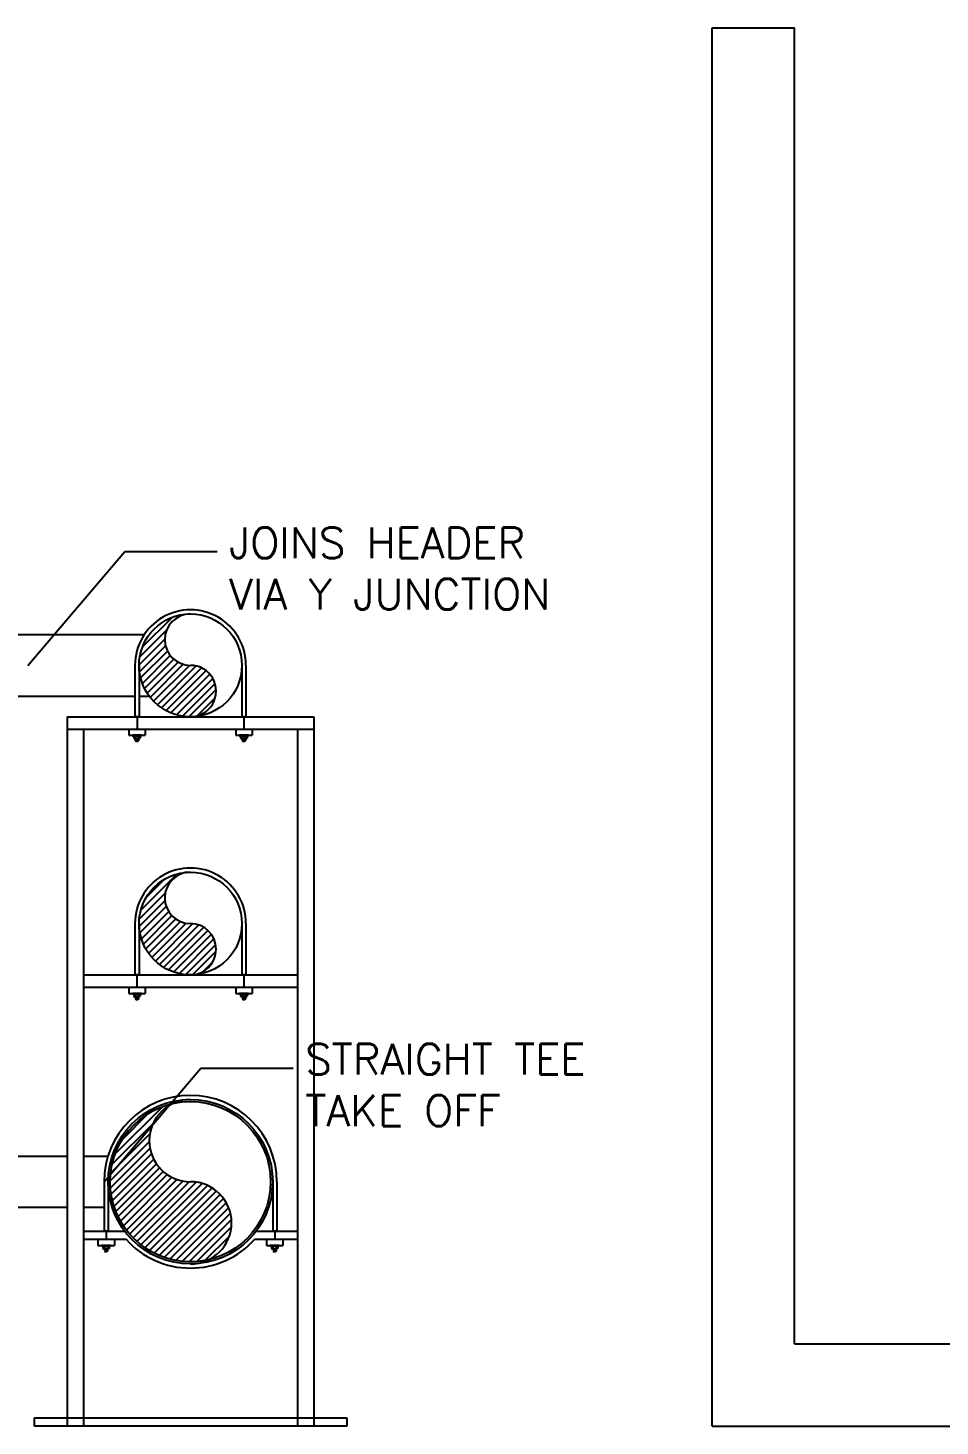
# Model space of a CAD drawing. Header units: inches. Extents: x 72601 to 92539, y -26779 to -15965.
# Drawn here: x 81975 to 84193, y -19365 to -15965 of the extents above; entities that cross this region are included whole.
import ezdxf

# ---------------------------------------------------------------- set-up
doc = ezdxf.new("R2010")
doc.units = ezdxf.units.IN
doc.header["$MEASUREMENT"] = 0
doc.layers.add('FENCE', color=1, linetype='Continuous')
doc.layers.add('M-X-BKGD', color=8, linetype='Continuous')
doc.styles.add('SIMS', font='simplex.shx')
doc.styles.get("Standard").update_dxf_attribs({"font": 'arial.ttf'})
doc.dimstyles.get("Standard").update_dxf_attribs({"dimtxt": 0.18, "dimasz": 0.18, "dimexe": 0.18, "dimexo": 0.0625, "dimgap": 0.09, "dimtad": 0, "dimtih": 1, "dimtoh": 1, "dimdec": 4, "dimzin": 0, "dimdsep": 46, "dimtxsty": 'Standard', "dimcen": 0.09, "dimadec": 0, "dimazin": 0, "dimtfac": 1, "dimtdec": 4, "dimtofl": 0, "dimtmove": 0, "dimatfit": 3, "dimfxl": 1, "dimtolj": 1, "dimtzin": 0, "dimarcsym": 0})

msp = doc.modelspace()

# ---------------------------------------------------------------- hatches: boundary and pattern name
at = {"layer": 'M-X-BKGD'}
h = msp.add_hatch(dxfattribs=at)
h.set_pattern_fill('ANSI31', color=256, scale=100)
h.set_pattern_definition([(45, (-17349.437, -23930.106), (-8.8388348, 8.8388348), [])])
h.paths.add_polyline_path([(82413.8, -18961.1, 0.797671), (82370.5, -18771, -0.797806), (82327.2, -18580.8, 0.350006), (82175.5, -18771, 0.481449)])
h.paths.add_polyline_path([(82370.6, -18018.1, 0.414214), (82245.6, -18143.1, 0.414229), (82370.6, -18268.1, 0.999922), (82370.6, -18143.1, -1.000026)])
h.paths.add_polyline_path([(82370.6, -17640.2, 0.999917), (82370.6, -17515.2, -1), (82370.6, -17390.2, 0.414214), (82245.6, -17515.2, 0.414238)])

# ---------------------------------------------------------------- linework, layer by layer
for p, q in [((83639.4, -19365.1), (83639.4, -15965.1)), ((83639.4, -15965.1), (83839.4, -15965.1)), ((83839.4, -19165.1), (83839.4, -15965.1)), ((81771.4, -17440.2), (82258.3, -17440.2)), ((82235.6, -17515.2), (82235.6, -17640.2)), ((82245.6, -17515.2), (82245.6, -17640.2)), ((82495.6, -17515.2), (82495.6, -17640.2)), ((82505.6, -17515.2), (82505.6, -17640.2)), ((81771.2, -17590.2), (82235.6, -17590.2)), ((82245.6, -17590.2), (82270.6, -17590.2)), ((82070.6, -17640.2), (82070.5, -19365.1)), ((82070.6, -17640.2), (82670.6, -17640.2)), ((82245.6, -17640.2), (82235.6, -17640.2)), ((82240.6, -17640.2), (82240.6, -17670.2)), ((82505.6, -17640.2), (82495.6, -17640.2)), ((82500.6, -17640.2), (82500.6, -17670.2)), ((82670.6, -17640.2), (82670.5, -19365.1)), ((82070.6, -17670.2), (82670.6, -17670.2)), ((82110.6, -17670.2), (82110.5, -19365.1)), ((82220.6, -17670.2), (82220.6, -17685)), ((82260.6, -17670.2), (82260.6, -17685)), ((82480.6, -17670.2), (82480.6, -17685)), ((82520.6, -17670.2), (82520.6, -17685)), ((82630.6, -17670.2), (82630.5, -19365.1)), ((82220.6, -17685), (82260.6, -17685)), ((82232.5, -17687), (82232.5, -17692.2)), ((82246.7, -17693), (82234.4, -17693)), ((82236.2, -17687), (82236.2, -17692.2)), ((82236.6, -17693.1), (82236.8, -17693)), ((82236.6, -17693.1), (82237.2, -17693.6)), ((82236.6, -17694.1), (82237.2, -17693.6)), ((82236.6, -17694.1), (82237.2, -17694.5)), ((82236.6, -17695), (82237.2, -17694.5)), ((82236.6, -17695), (82237.2, -17695.4)), ((82236.6, -17695.9), (82237.2, -17695.4)), ((82236.6, -17695.9), (82237.2, -17696.4)), ((82236.6, -17696.8), (82237.2, -17696.4)), ((82236.6, -17696.8), (82237.2, -17697.3)), ((82236.6, -17697.8), (82237.2, -17697.3)), ((82236.6, -17697.8), (82237.2, -17698.2)), ((82236.6, -17698.7), (82237.2, -17698.2)), ((82236.6, -17698.7), (82238.2, -17699.9)), ((82244.1, -17698.9), (82236.9, -17698.9)), ((82244.1, -17693.3), (82237.2, -17693.6)), ((82244.1, -17694.2), (82237.2, -17694.5)), ((82244.1, -17695.2), (82237.2, -17695.4)), ((82244.1, -17696.1), (82237.2, -17696.4)), ((82244.1, -17697.1), (82237.2, -17697.3)), ((82244.1, -17698), (82237.2, -17698.2)), ((82238.2, -17699.9), (82242.5, -17699.9)), ((82244.1, -17698.9), (82242.5, -17699.9)), ((82244.5, -17693), (82244.1, -17693.3)), ((82244.7, -17693.8), (82244.1, -17693.3)), ((82244.7, -17693.8), (82244.1, -17694.2)), ((82244.7, -17694.7), (82244.1, -17694.2)), ((82244.7, -17694.7), (82244.1, -17695.2)), ((82244.7, -17695.6), (82244.1, -17695.2)), ((82244.7, -17695.6), (82244.1, -17696.1)), ((82244.8, -17696.6), (82244.1, -17696.1)), ((82244.8, -17696.6), (82244.1, -17697.1)), ((82244.7, -17697.5), (82244.1, -17697.1)), ((82244.7, -17697.5), (82244.1, -17698)), ((82244.7, -17698.5), (82244.1, -17698)), ((82244.7, -17698.5), (82244.1, -17698.9)), ((82244.7, -17692.2), (82244.7, -17687)), ((82248.4, -17687), (82248.4, -17692.2)), ((82480.6, -17685), (82520.6, -17685)), ((82492.5, -17687.1), (82492.5, -17692.3)), ((82506.7, -17693), (82494.4, -17693)), ((82496.2, -17687.1), (82496.2, -17692.3)), ((82496.6, -17693.1), (82496.8, -17693)), ((82496.6, -17693.1), (82497.2, -17693.6)), ((82496.6, -17694.1), (82497.2, -17693.6)), ((82496.6, -17694.1), (82497.2, -17694.5)), ((82496.6, -17695), (82497.2, -17694.5)), ((82496.6, -17695), (82497.2, -17695.5)), ((82496.6, -17695.9), (82497.2, -17695.5)), ((82496.6, -17695.9), (82497.2, -17696.4)), ((82496.6, -17696.8), (82497.2, -17696.4)), ((82496.6, -17696.8), (82497.2, -17697.3)), ((82496.6, -17697.8), (82497.2, -17697.3)), ((82496.6, -17697.8), (82497.2, -17698.2)), ((82496.6, -17698.7), (82497.2, -17698.2)), ((82496.6, -17698.7), (82498.2, -17699.9)), ((82504.1, -17698.9), (82496.9, -17698.9)), ((82504.1, -17693.3), (82497.2, -17693.6)), ((82504.1, -17694.3), (82497.2, -17694.5)), ((82504.1, -17695.2), (82497.2, -17695.5)), ((82504.1, -17696.1), (82497.2, -17696.4)), ((82504.1, -17697.1), (82497.2, -17697.3)), ((82504.1, -17698), (82497.2, -17698.2)), ((82498.2, -17699.9), (82502.5, -17699.9)), ((82504.1, -17698.9), (82502.5, -17699.9)), ((82504.5, -17693), (82504.1, -17693.3)), ((82504.7, -17693.8), (82504.1, -17693.3)), ((82504.7, -17693.8), (82504.1, -17694.3)), ((82504.7, -17694.7), (82504.1, -17694.3)), ((82504.7, -17694.7), (82504.1, -17695.2)), ((82504.7, -17695.6), (82504.1, -17695.2)), ((82504.7, -17695.6), (82504.1, -17696.1)), ((82504.8, -17696.6), (82504.1, -17696.1)), ((82504.8, -17696.6), (82504.1, -17697.1)), ((82504.7, -17697.5), (82504.1, -17697.1)), ((82504.7, -17697.5), (82504.1, -17698)), ((82504.7, -17698.5), (82504.1, -17698)), ((82504.7, -17698.5), (82504.1, -17698.9)), ((82504.7, -17692.3), (82504.7, -17687.1)), ((82508.4, -17687.1), (82508.4, -17692.3)), ((82235.6, -18143.1), (82235.5, -18268.1)), ((82245.6, -18143.1), (82245.5, -18268.1)), ((82495.6, -18143.1), (82495.5, -18268.1)), ((82505.6, -18143.1), (82505.5, -18268.1)), ((82110.6, -18268.1), (82630.6, -18268.1)), ((82245.5, -18268.1), (82235.5, -18268.1)), ((82240.5, -18268.1), (82240.5, -18298.1)), ((82505.5, -18268.1), (82495.5, -18268.1)), ((82500.5, -18268.1), (82500.5, -18298.1)), ((82110.6, -18298.1), (82630.6, -18298.1)), ((82220.6, -18298.1), (82220.6, -18312.9)), ((82220.6, -18312.9), (82260.5, -18312.9)), ((82232.5, -18314.9), (82232.5, -18320.1)), ((82246.6, -18320.9), (82234.3, -18320.9)), ((82236.2, -18314.9), (82236.2, -18320.1)), ((82236.6, -18321), (82236.7, -18320.9)), ((82236.6, -18321), (82237.2, -18321.5)), ((82236.6, -18322), (82237.2, -18321.5)), ((82236.6, -18322), (82237.2, -18322.4)), ((82236.6, -18322.9), (82237.2, -18322.4)), ((82236.6, -18322.9), (82237.2, -18323.3)), ((82236.6, -18323.8), (82237.2, -18323.3)), ((82236.6, -18323.8), (82237.2, -18324.3)), ((82236.6, -18324.7), (82237.2, -18324.3)), ((82236.6, -18324.7), (82237.2, -18325.2)), ((82236.6, -18325.7), (82237.2, -18325.2)), ((82236.6, -18325.7), (82237.2, -18326.1)), ((82244.1, -18321.2), (82237.2, -18321.5)), ((82244.1, -18322.1), (82237.2, -18322.4)), ((82244.1, -18323.1), (82237.2, -18323.3)), ((82244.1, -18324), (82237.2, -18324.3)), ((82244.1, -18325), (82237.2, -18325.2)), ((82244.1, -18325.9), (82237.2, -18326.1)), ((82244.5, -18320.9), (82244.1, -18321.2)), ((82244.7, -18321.7), (82244.1, -18321.2)), ((82244.7, -18321.7), (82244.1, -18322.1)), ((82244.7, -18322.6), (82244.1, -18322.1)), ((82244.7, -18322.6), (82244.1, -18323.1)), ((82244.7, -18323.5), (82244.1, -18323.1)), ((82244.7, -18323.5), (82244.1, -18324)), ((82244.7, -18324.5), (82244.1, -18324)), ((82244.7, -18324.5), (82244.1, -18325)), ((82244.7, -18325.4), (82244.1, -18325)), ((82244.7, -18325.4), (82244.1, -18325.9)), ((82244.7, -18326.4), (82244.1, -18325.9)), ((82244.7, -18320.1), (82244.7, -18314.9)), ((82248.4, -18314.9), (82248.4, -18320.1)), ((82260.5, -18298.1), (82260.5, -18312.9)), ((82480.6, -18298.1), (82480.6, -18312.9)), ((82480.6, -18312.9), (82520.5, -18312.9)), ((82492.5, -18315), (82492.5, -18320.1)), ((82506.6, -18320.9), (82494.3, -18320.9)), ((82496.2, -18315), (82496.2, -18320.1)), ((82496.6, -18321), (82496.7, -18320.9)), ((82496.6, -18321), (82497.2, -18321.5)), ((82496.6, -18322), (82497.2, -18321.5)), ((82496.6, -18322), (82497.2, -18322.4)), ((82496.6, -18322.9), (82497.2, -18322.4)), ((82496.6, -18322.9), (82497.2, -18323.4)), ((82496.6, -18323.8), (82497.2, -18323.4)), ((82496.6, -18323.8), (82497.2, -18324.3)), ((82496.6, -18324.7), (82497.2, -18324.3)), ((82496.6, -18324.7), (82497.2, -18325.2)), ((82496.6, -18325.7), (82497.2, -18325.2)), ((82496.6, -18325.7), (82497.2, -18326.1)), ((82504.1, -18321.2), (82497.2, -18321.5)), ((82504.1, -18322.2), (82497.2, -18322.4)), ((82504.1, -18323.1), (82497.2, -18323.4)), ((82504.1, -18324), (82497.2, -18324.3)), ((82504.1, -18325), (82497.2, -18325.2)), ((82504.1, -18325.9), (82497.2, -18326.1)), ((82504.5, -18320.9), (82504.1, -18321.2)), ((82504.7, -18321.7), (82504.1, -18321.2)), ((82504.7, -18321.7), (82504.1, -18322.2)), ((82504.7, -18322.6), (82504.1, -18322.2)), ((82504.7, -18322.6), (82504.1, -18323.1)), ((82504.7, -18323.5), (82504.1, -18323.1)), ((82504.7, -18323.5), (82504.1, -18324)), ((82504.7, -18324.5), (82504.1, -18324)), ((82504.7, -18324.5), (82504.1, -18325)), ((82504.7, -18325.4), (82504.1, -18325)), ((82504.7, -18325.4), (82504.1, -18325.9)), ((82504.7, -18326.4), (82504.1, -18325.9)), ((82504.7, -18320.1), (82504.7, -18315)), ((82508.4, -18315), (82508.4, -18320.1)), ((82520.5, -18298.1), (82520.5, -18312.9)), ((82236.6, -18326.6), (82237.2, -18326.1)), ((82236.6, -18326.6), (82238.1, -18327.8)), ((82244.1, -18326.8), (82236.9, -18326.8)), ((82238.1, -18327.8), (82242.4, -18327.8)), ((82244.1, -18326.8), (82242.4, -18327.8)), ((82244.7, -18326.4), (82244.1, -18326.8)), ((82496.6, -18326.6), (82497.2, -18326.1)), ((82496.6, -18326.6), (82498.1, -18327.8)), ((82504.1, -18326.8), (82496.9, -18326.8)), ((82498.1, -18327.8), (82502.4, -18327.8)), ((82504.1, -18326.8), (82502.4, -18327.8)), ((82504.7, -18326.4), (82504.1, -18326.8)), ((81800.4, -18709), (82070.5, -18709)), ((82110.5, -18709), (82169.9, -18709)), ((82160.5, -18771), (82160.5, -18891)), ((82170.5, -18771), (82170.5, -18891)), ((82570.5, -18771), (82570.5, -18891)), ((82580.5, -18771), (82580.5, -18891)), ((82070.5, -18833.9), (81801, -18833.9)), ((82160.5, -18833.9), (82110.5, -18833.9)), ((82110.5, -18891), (82210.5, -18891)), ((82170.5, -18891), (82160.5, -18891)), ((82165.5, -18891), (82165.5, -18911)), ((82190.5, -18891), (82190.5, -18891)), ((82530.5, -18891), (82630.5, -18891)), ((82580.5, -18891), (82570.5, -18891)), ((82580.5, -18891), (82570.5, -18891)), ((82575.5, -18891), (82575.5, -18911)), ((82110.5, -18911), (82214, -18911)), ((82145.5, -18911), (82145.6, -18925.8)), ((82145.6, -18925.8), (82185.5, -18925.8)), ((82157.4, -18927.8), (82157.4, -18933)), ((82171.6, -18933.8), (82159.3, -18933.8)), ((82161.2, -18927.8), (82161.2, -18933)), ((82161.5, -18933.9), (82161.7, -18933.8)), ((82161.5, -18933.9), (82162.1, -18934.4)), ((82161.5, -18934.9), (82162.1, -18934.4)), ((82161.5, -18934.9), (82162.1, -18935.3)), ((82161.5, -18935.8), (82162.1, -18935.3)), ((82161.5, -18935.8), (82162.1, -18936.2)), ((82161.5, -18936.7), (82162.1, -18936.2)), ((82161.5, -18936.7), (82162.1, -18937.2)), ((82161.5, -18937.6), (82162.1, -18937.2)), ((82161.5, -18937.6), (82162.1, -18938.1)), ((82169, -18934.1), (82162.1, -18934.4)), ((82169, -18935), (82162.1, -18935.3)), ((82169, -18936), (82162.1, -18936.2)), ((82169, -18936.9), (82162.1, -18937.2)), ((82169, -18937.9), (82162.1, -18938.1)), ((82169.4, -18933.8), (82169, -18934.1)), ((82169.6, -18934.6), (82169, -18934.1)), ((82169.6, -18934.6), (82169, -18935)), ((82169.6, -18935.5), (82169, -18935)), ((82169.6, -18935.5), (82169, -18936)), ((82169.6, -18936.4), (82169, -18936)), ((82169.6, -18936.4), (82169, -18936.9)), ((82169.7, -18937.4), (82169, -18936.9)), ((82169.7, -18937.4), (82169, -18937.9)), ((82169.6, -18938.3), (82169, -18937.9)), ((82169.6, -18933), (82169.6, -18927.8)), ((82173.3, -18927.8), (82173.3, -18933)), ((82185.5, -18911), (82185.5, -18925.8)), ((82527, -18911), (82630.5, -18911)), ((82555.5, -18911), (82555.6, -18925.8)), ((82555.6, -18925.8), (82595.5, -18925.8)), ((82567.4, -18927.9), (82567.4, -18933.1)), ((82581.6, -18933.8), (82569.3, -18933.8)), ((82571.2, -18927.9), (82571.2, -18933.1)), ((82571.5, -18933.9), (82571.7, -18933.8)), ((82571.5, -18933.9), (82572.1, -18934.4)), ((82571.5, -18934.9), (82572.1, -18934.4)), ((82571.5, -18934.9), (82572.1, -18935.3)), ((82571.5, -18935.8), (82572.1, -18935.3)), ((82571.5, -18935.8), (82572.1, -18936.3)), ((82571.5, -18936.7), (82572.1, -18936.3)), ((82571.5, -18936.7), (82572.1, -18937.2)), ((82571.5, -18937.6), (82572.1, -18937.2)), ((82571.5, -18937.6), (82572.1, -18938.1)), ((82579, -18934.1), (82572.1, -18934.4)), ((82579, -18935.1), (82572.1, -18935.3)), ((82579, -18936), (82572.1, -18936.3)), ((82579, -18936.9), (82572.1, -18937.2)), ((82579, -18937.9), (82572.1, -18938.1)), ((82579.4, -18933.8), (82579, -18934.1)), ((82579.6, -18934.6), (82579, -18934.1)), ((82579.6, -18934.6), (82579, -18935.1)), ((82579.6, -18935.5), (82579, -18935.1)), ((82579.6, -18935.5), (82579, -18936)), ((82579.6, -18936.4), (82579, -18936)), ((82579.6, -18936.4), (82579, -18936.9)), ((82579.7, -18937.4), (82579, -18936.9)), ((82579.7, -18937.4), (82579, -18937.9)), ((82579.6, -18938.3), (82579, -18937.9)), ((82579.6, -18933.1), (82579.6, -18927.9)), ((82583.3, -18927.9), (82583.3, -18933.1)), ((82595.5, -18911), (82595.5, -18925.8)), ((82161.5, -18938.6), (82162.1, -18938.1)), ((82161.5, -18938.6), (82162.1, -18939)), ((82161.5, -18939.5), (82162.1, -18939)), ((82161.5, -18939.5), (82163.1, -18940.7)), ((82169, -18939.7), (82161.8, -18939.7)), ((82169, -18938.8), (82162.1, -18939)), ((82163.1, -18940.7), (82167.4, -18940.7)), ((82169, -18939.7), (82167.4, -18940.7)), ((82169.6, -18938.3), (82169, -18938.8)), ((82169.6, -18939.3), (82169, -18938.8)), ((82169.6, -18939.3), (82169, -18939.7)), ((82571.5, -18938.6), (82572.1, -18938.1)), ((82571.5, -18938.6), (82572.1, -18939)), ((82571.5, -18939.5), (82572.1, -18939)), ((82571.5, -18939.5), (82573.1, -18940.7)), ((82579, -18939.7), (82571.8, -18939.7)), ((82579, -18938.8), (82572.1, -18939)), ((82573.1, -18940.7), (82577.4, -18940.7)), ((82579, -18939.7), (82577.4, -18940.7)), ((82579.6, -18938.3), (82579, -18938.8)), ((82579.6, -18939.3), (82579, -18938.8)), ((82579.6, -18939.3), (82579, -18939.7)), ((83839.4, -19165.1), (87789.4, -19165.1)), ((81990.5, -19345.1), (82750.5, -19345.1)), ((81990.5, -19345.1), (81990.5, -19365.1)), ((82750.5, -19345.1), (82750.5, -19365.1)), ((82750.5, -19365.1), (81990.5, -19365.1)), ((83639.4, -19365.1), (92539.4, -19365.1))]:
    msp.add_line(p, q, dxfattribs=at)
for points in [[(82251.5, -17686.3), (82251.5, -17685), (82229.7, -17685), (82229.7, -17686.3)], [(82511.5, -17686.3), (82511.5, -17685), (82489.7, -17685), (82489.7, -17686.3)], [(82251.5, -18314.2), (82251.5, -18312.9), (82229.7, -18312.9), (82229.7, -18314.2)], [(82511.5, -18314.2), (82511.5, -18312.9), (82489.7, -18312.9), (82489.7, -18314.2)], [(82176.4, -18927.1), (82176.4, -18925.8), (82154.6, -18925.8), (82154.6, -18927.1)], [(82586.4, -18927.1), (82586.4, -18925.8), (82564.6, -18925.8), (82564.6, -18927.1)]]:
    msp.add_lwpolyline(points, close=True, dxfattribs=at)
for centre, radius in [((82370.6, -17515.2), 125), ((82370.6, -18143.1), 125), ((82370.5, -18771), 200), ((82370.5, -18771), 195)]:
    msp.add_circle(centre, radius, dxfattribs=at)
for centre, radius, start, end in [((82370.6, -17515.2), 135, 359.9953, 180), ((82370.6, -17452.7), 62.5, 90, 270), ((82370.6, -17577.7), 62.5, 269.9905, 90), ((82234.4, -17688.9), 2.62, 45.0088, 134.9912), ((82234.4, -17690.4), 2.62, 225.0088, 314.9912), ((82240.5, -17698.3), 12, 69.2913, 110.7087), ((82240.5, -17681), 12, 249.2913, 290.7087), ((82246.6, -17688.9), 2.62, 44.9141, 135.0859), ((82246.6, -17690.4), 2.62, 224.9141, 315.0859), ((82494.4, -17688.9), 2.62, 45.0088, 134.9912), ((82494.4, -17690.4), 2.62, 225.0088, 314.9912), ((82500.5, -17698.3), 12, 69.2913, 110.7087), ((82500.5, -17681), 12, 249.2913, 290.7087), ((82506.6, -17688.9), 2.62, 44.9141, 135.0859), ((82506.6, -17690.4), 2.62, 224.9141, 315.0859), ((82370.6, -18143.1), 135, 359.9953, 180), ((82370.6, -18080.6), 62.5, 90, 270), ((82370.6, -18205.6), 62.5, 270.006, 90), ((82234.3, -18316.8), 2.62, 45.0088, 134.9912), ((82234.3, -18318.3), 2.62, 225.0088, 314.9912), ((82240.4, -18326.2), 12, 69.2913, 110.7087), ((82240.4, -18308.9), 12, 249.2913, 290.7087), ((82246.5, -18316.8), 2.62, 44.9141, 135.0859), ((82246.5, -18318.3), 2.62, 224.9141, 315.0859), ((82494.3, -18316.8), 2.62, 45.0088, 134.9912), ((82494.3, -18318.3), 2.62, 225.0088, 314.9912), ((82500.4, -18326.2), 12, 69.2913, 110.7087), ((82500.4, -18308.9), 12, 249.2913, 290.7087), ((82506.5, -18316.8), 2.62, 44.9141, 135.0859), ((82506.5, -18318.3), 2.62, 224.9141, 315.0859), ((82370.5, -18771), 210, 0, 180), ((82370.5, -18671), 100, 90, 270), ((82370.5, -18871), 100, 270.0141, 89.9953), ((82159.3, -18929.7), 2.62, 45.0088, 134.9912), ((82159.3, -18931.2), 2.62, 225.0088, 314.9912), ((82165.4, -18939.1), 12, 69.2913, 110.7087), ((82165.4, -18921.8), 12, 249.2913, 290.7087), ((82171.5, -18929.7), 2.62, 44.9141, 135.0859), ((82171.5, -18931.2), 2.62, 224.9141, 315.0859), ((82370.5, -18771), 210, 221.8079, 318.1873), ((82569.3, -18929.7), 2.62, 45.0088, 134.9912), ((82569.3, -18931.2), 2.62, 225.0088, 314.9912), ((82575.4, -18939.1), 12, 69.2913, 110.7087), ((82575.4, -18921.8), 12, 249.2913, 290.7087), ((82581.5, -18929.7), 2.62, 44.9141, 135.0859), ((82581.5, -18931.2), 2.62, 224.9141, 315.0859)]:
    msp.add_arc(centre, radius, start, end, dxfattribs=at)

# ---------------------------------------------------------------- texts
at = {"layer": 'FENCE', "color": 3, "char_height": 75, "attachment_point": 1, "style": 'SIMS'}
for s, insert, width in [('\\A1;JOINS HEADER \\PVIA Y JUNCTION', (82464.5, -17179.7, -422.2), 1022.286), ('\\A1;STRAIGHT TEE TAKE OFF ', (82649.6, -18435.5, -422.2), 821.356)]:
    msp.add_mtext(s, dxfattribs=dict(at, insert=insert, width=width))

# ---------------------------------------------------------------- leaders
at = {"color": 1}
for points in [[(81975.4, -17515.2), (82210.6, -17238.7), (82435.2, -17238.7)], [(82160.5, -18771), (82395.7, -18494.5), (82620.3, -18494.5)]]:
    msp.add_leader(points, dimstyle='Standard', override={"dimscale": 1, "dimasz": 0.08, "dimtad": 0, "dimfxl": 0.009}, dxfattribs=at)

doc.saveas('drawing.dxf')
